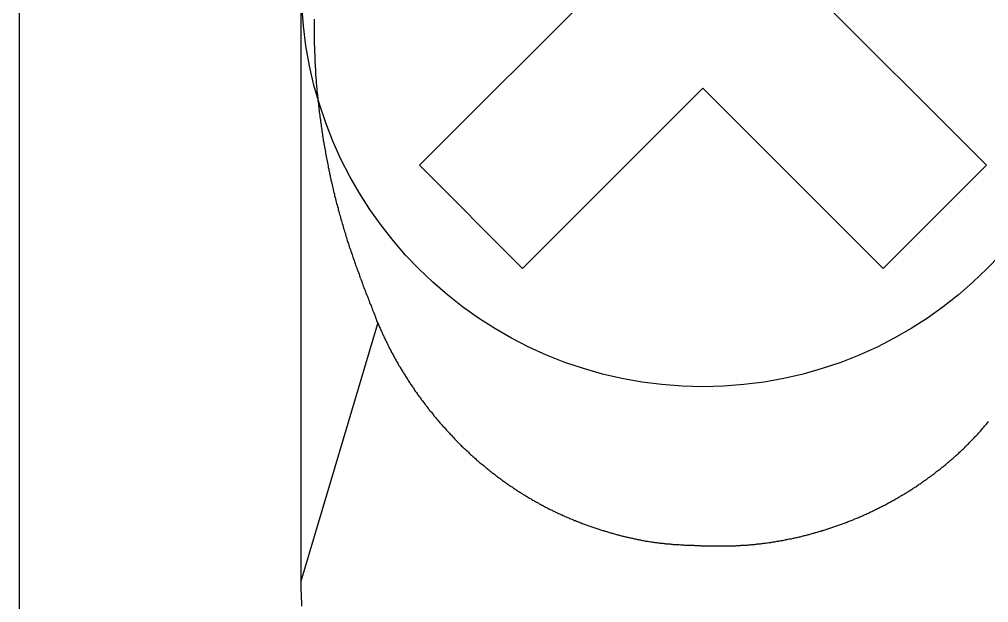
# Model space of a CAD drawing. Header units: millimetres. Extents: x 691 to 18605, y 670 to 10026.
# Drawn here: x 3191.22 to 3207.91, y 3004.01 to 3014.04 of the extents above; entities that cross this region are included whole.
import ezdxf

# ---------------------------------------------------------------- set-up
doc = ezdxf.new("R2010")
doc.units = ezdxf.units.MM

# ---------------------------------------------------------------- blocks, each defined once
blk = doc.blocks.new('FRENO DE BORNERA')
at = {"color": 9, "linetype": 'Continuous', "true_color": 0xc7c8ca}
blk.add_line((-2.3527, -28.4936), (-2.3527, -32.7917), dxfattribs=at)
at = {"color": 251, "linetype": 'Continuous', "true_color": 0x636466}
blk.add_line((-2.3527, -32.7917), (-1.9017, -31.2802), dxfattribs=at)
at = {"color": 9, "linetype": 'Continuous', "true_color": 0xc7c8ca}
blk.add_lwpolyline([(-4, 0), (4, 0), (4, -45), (-4, -45)], close=True, dxfattribs=at)
at = {"color": 9, "true_color": 0xc7c8ca}
blk.add_lwpolyline([(-2.3523, -32.7911), (-2.3523, -32.8149), (-2.3523, -32.8387), (-2.3509, -32.8625), (-2.3509, -32.885), (-2.3496, -32.9088), (-2.3483, -32.9326)], dxfattribs=at)
at = {"color": 252, "true_color": 0x939598}
blk.add_lwpolyline([(0, -29.9036), (1.0556, -30.9592), (1.6594, -30.3554), (0.6038, -29.2998), (1.6594, -28.2442), (1.0556, -27.6405), (0, -28.6961), (-1.0556, -27.6405), (-1.6594, -28.2442), (-0.6038, -29.2998), (-1.6594, -30.3554), (-1.0556, -30.9592)], close=True, dxfattribs=at)
at = {"color": 251, "true_color": 0x636466}
for points in [[(-2.2742, -29.5007, 0), (-2.2742, -29.51, 0), (-2.2742, -29.5192, 0), (-2.2742, -29.5285, 0), (-2.2742, -29.5377, 0), (-2.2742, -29.547, 0), (-2.2742, -29.5563, 0), (-2.2742, -29.5655, 0), (-2.2742, -29.5761, 0), (-2.2742, -29.5854, 0), (-2.2742, -29.5946, 0), (-2.2742, -29.6039, 0), (-2.2742, -29.6131, 0), (-2.2742, -29.6224, 0), (-2.2742, -29.6316, 0), (-2.2742, -29.6409, 0), (-2.2742, -29.6502, 0), (-2.2729, -29.6607, 0), (-2.2729, -29.67, 0), (-2.2729, -29.6793, 0), (-2.2729, -29.6885, 0), (-2.2729, -29.6978, 0), (-2.2716, -29.707, 0), (-2.2716, -29.7163, 0), (-2.2716, -29.7255, 0), (-2.2703, -29.7348, 0), (-2.2703, -29.7441, 0), (-2.2703, -29.7546, 0), (-2.2689, -29.7639, 0), (-2.2689, -29.7732, 0), (-2.2689, -29.7824, 0), (-2.2676, -29.7917, 0), (-2.2676, -29.8009, 0), (-2.2663, -29.8102, 0), (-2.2663, -29.8194, 0), (-2.2663, -29.8287, 0), (-2.265, -29.838, 0), (-2.265, -29.8472, 0), (-2.2637, -29.8565, 0), (-2.2623, -29.8671, 0), (-2.2623, -29.8763, 0), (-2.261, -29.8856, 0), (-2.261, -29.8948, 0), (-2.2597, -29.9041, 0), (-2.2584, -29.9133, 0), (-2.2584, -29.9226, 0), (-2.257, -29.9319, 0), (-2.2557, -29.9411, 0), (-2.2557, -29.9504, 0), (-2.2544, -29.9596, 0), (-2.2531, -29.9689, 0), (-2.2531, -29.9781, 0), (-2.2517, -29.9887, 0), (-2.2504, -29.998, 0), (-2.2491, -30.0072, 0), (-2.2478, -30.0165, 0), (-2.2478, -30.0258, 0), (-2.2465, -30.035, 0), (-2.2451, -30.0443, 0), (-2.2438, -30.0535, 0), (-2.2425, -30.0628, 0), (-2.2412, -30.072, 0), (-2.2398, -30.0813, 0), (-2.2385, -30.0906, 0), (-2.2372, -30.0998, 0), (-2.2359, -30.1091, 0), (-2.2346, -30.1183, 0), (-2.2332, -30.1276, 0), (-2.2319, -30.1368, 0), (-2.2306, -30.1461, 0), (-2.2293, -30.1554, 0), (-2.2279, -30.1646, 0), (-2.2266, -30.1739, 0), (-2.2253, -30.1831, 0), (-2.224, -30.1924, 0), (-2.2227, -30.2016, 0), (-2.2213, -30.2109, 0), (-2.2187, -30.2202, 0), (-2.2174, -30.2294, 0), (-2.216, -30.2387, 0), (-2.2147, -30.2479, 0), (-2.2134, -30.2572, 0), (-2.2108, -30.2664, 0), (-2.2094, -30.2757, 0), (-2.2081, -30.285, 0), (-2.2068, -30.2942, 0), (-2.2041, -30.3035, 0), (-2.2028, -30.3127, 0), (-2.2015, -30.322, 0), (-2.1988, -30.3312, 0), (-2.1975, -30.3405, 0), (-2.1949, -30.3498, 0), (-2.1936, -30.359, 0), (-2.1922, -30.3683, 0), (-2.1896, -30.3775, 0), (-2.1883, -30.3868, 0), (-2.1856, -30.3961, 0), (-2.1843, -30.4053, 0), (-2.1817, -30.4146, 0), (-2.1803, -30.4238, 0), (-2.1777, -30.4331, 0), (-2.1764, -30.4423, 0), (-2.1737, -30.4516, 0), (-2.1724, -30.4609, 0), (-2.1698, -30.4701, 0), (-2.1671, -30.4794, 0), (-2.1658, -30.4873, 0), (-2.1631, -30.4966, 0), (-2.1618, -30.5058, 0), (-2.1592, -30.5151, 0), (-2.1565, -30.5243, 0), (-2.1552, -30.5336, 0), (-2.1526, -30.5428, 0), (-2.1499, -30.5521, 0), (-2.1473, -30.5614, 0), (-2.1459, -30.5706, 0), (-2.1433, -30.5786, 0), (-2.1407, -30.5878, 0), (-2.138, -30.5971, 0), (-2.1354, -30.6063, 0), (-2.134, -30.6156, 0), (-2.1314, -30.6248, 0), (-2.1288, -30.6341, 0), (-2.1261, -30.642, 0), (-2.1235, -30.6513, 0), (-2.1208, -30.6606, 0), (-2.1182, -30.6698, 0), (-2.1155, -30.6791, 0), (-2.1129, -30.6883, 0), (-2.1102, -30.6963, 0), (-2.1076, -30.7055, 0), (-2.105, -30.7148, 0), (-2.1023, -30.724, 0), (-2.0997, -30.7333, 0), (-2.097, -30.7425, 0), (-2.0944, -30.7505, 0), (-2.0917, -30.7597, 0), (-2.0891, -30.769, 0), (-2.0864, -30.7783, 0), (-2.0838, -30.7862, 0), (-2.0811, -30.7954, 0), (-2.0772, -30.8047, 0), (-2.0745, -30.814, 0), (-2.0719, -30.8219, 0), (-2.0692, -30.8312, 0), (-2.0653, -30.8404, 0), (-2.0626, -30.8497, 0), (-2.06, -30.8576, 0), (-2.0573, -30.8669, 0), (-2.0534, -30.8761, 0), (-2.0507, -30.8841, 0), (-2.0481, -30.8933, 0), (-2.0441, -30.9026, 0), (-2.0415, -30.9118, 0), (-2.0388, -30.9198, 0), (-2.0349, -30.929, 0), (-2.0322, -30.9383, 0), (-2.0296, -30.9462, 0), (-2.0256, -30.9555, 0), (-2.023, -30.9647, 0), (-2.019, -30.9727, 0), (-2.0163, -30.9819, 0), (-2.0124, -30.9912, 0), (-2.0097, -30.9991, 0), (-2.0071, -31.0084, 0), (-2.0031, -31.0176, 0), (-2.0005, -31.0256, 0), (-1.9965, -31.0348, 0), (-1.9939, -31.0441, 0), (-1.9899, -31.052, 0), (-1.9872, -31.0613, 0), (-1.9833, -31.0705, 0), (-1.9806, -31.0785, 0), (-1.9767, -31.0877, 0), (-1.974, -31.097, 0), (-1.9701, -31.1049, 0), (-1.9661, -31.1142, 0), (-1.9634, -31.1221, 0), (-1.9595, -31.1314, 0), (-1.9568, -31.1406, 0), (-1.9529, -31.1486, 0), (-1.9502, -31.1578, 0), (-1.9463, -31.1671, 0), (-1.9423, -31.175, 0), (-1.9396, -31.1843, 0), (-1.9357, -31.1922, 0), (-1.933, -31.2015, 0), (-1.9291, -31.2107, 0), (-1.9264, -31.2186, 0), (-1.9224, -31.2279, 0), (-1.9185, -31.2358, 0), (-1.9158, -31.2451, 0), (-1.9119, -31.2544, 0), (-1.9092, -31.2623, 0), (-1.9053, -31.2715, 0), (-1.9013, -31.2808, 0)], [(-1.9013, -31.2808, 0), (-1.8986, -31.2861, 0), (-1.8973, -31.2914, 0), (-1.8947, -31.2967, 0), (-1.892, -31.302, 0), (-1.8894, -31.3073, 0), (-1.8867, -31.3125, 0), (-1.8841, -31.3192, 0), (-1.8814, -31.3244, 0), (-1.8788, -31.3297, 0), (-1.8775, -31.335, 0), (-1.8748, -31.3403, 0), (-1.8722, -31.3456, 0), (-1.8695, -31.3509, 0), (-1.8669, -31.3575, 0), (-1.8643, -31.3628, 0), (-1.8616, -31.3681, 0), (-1.859, -31.3734, 0), (-1.8563, -31.3787, 0), (-1.8537, -31.384, 0), (-1.851, -31.3892, 0), (-1.8484, -31.3945, 0), (-1.8457, -31.3998, 0), (-1.8431, -31.4051, 0), (-1.8405, -31.4117, 0), (-1.8378, -31.417, 0), (-1.8352, -31.4223, 0), (-1.8325, -31.4276, 0), (-1.8299, -31.4329, 0), (-1.8272, -31.4382, 0), (-1.8246, -31.4435, 0), (-1.8219, -31.4488, 0), (-1.818, -31.4541, 0), (-1.8153, -31.4593, 0), (-1.8127, -31.4646, 0), (-1.81, -31.4699, 0), (-1.8074, -31.4752, 0), (-1.8047, -31.4805, 0), (-1.8008, -31.4858, 0), (-1.7981, -31.4911, 0), (-1.7955, -31.4964, 0), (-1.7928, -31.5017, 0), (-1.7889, -31.507, 0), (-1.7862, -31.5122, 0), (-1.7836, -31.5175, 0), (-1.7809, -31.5228, 0), (-1.777, -31.5268, 0), (-1.7743, -31.5321, 0), (-1.7717, -31.5374, 0), (-1.7677, -31.5427, 0), (-1.7651, -31.5479, 0), (-1.7624, -31.5532, 0), (-1.7585, -31.5585, 0), (-1.7558, -31.5638, 0), (-1.7518, -31.5691, 0), (-1.7492, -31.5744, 0), (-1.7466, -31.5784, 0), (-1.7426, -31.5837, 0), (-1.7399, -31.5889, 0), (-1.736, -31.5942, 0), (-1.7333, -31.5995, 0), (-1.7294, -31.6048, 0), (-1.7267, -31.6101, 0), (-1.7241, -31.6141, 0), (-1.7201, -31.6194, 0), (-1.7175, -31.6247, 0), (-1.7135, -31.6299, 0), (-1.7108, -31.6352, 0), (-1.7069, -31.6392, 0), (-1.7029, -31.6445, 0), (-1.7003, -31.6498, 0), (-1.6963, -31.6551, 0), (-1.6937, -31.659, 0), (-1.6897, -31.6643, 0), (-1.687, -31.6696, 0), (-1.6831, -31.6749, 0), (-1.6791, -31.6789, 0), (-1.6765, -31.6842, 0), (-1.6725, -31.6895, 0), (-1.6698, -31.6947, 0), (-1.6659, -31.6987, 0), (-1.6619, -31.704, 0), (-1.6593, -31.7093, 0), (-1.6553, -31.7133, 0), (-1.6513, -31.7186, 0), (-1.6487, -31.7238, 0), (-1.6447, -31.7278, 0), (-1.6408, -31.7331, 0), (-1.6368, -31.7384, 0), (-1.6341, -31.7424, 0), (-1.6302, -31.7476, 0), (-1.6262, -31.7529, 0), (-1.6222, -31.7569, 0), (-1.6196, -31.7622, 0), (-1.6156, -31.7662, 0), (-1.6117, -31.7715, 0), (-1.6077, -31.7767, 0), (-1.6037, -31.7807, 0), (-1.6011, -31.786, 0), (-1.5971, -31.79, 0), (-1.5931, -31.7953, 0), (-1.5892, -31.7992, 0), (-1.5852, -31.8045, 0), (-1.5812, -31.8085, 0), (-1.5773, -31.8138, 0), (-1.5746, -31.8191, 0), (-1.5707, -31.823, 0), (-1.5667, -31.8283, 0), (-1.5627, -31.8323, 0), (-1.5588, -31.8376, 0), (-1.5548, -31.8415, 0), (-1.5508, -31.8455, 0), (-1.5469, -31.8508, 0), (-1.5429, -31.8548, 0), (-1.5389, -31.8601, 0), (-1.535, -31.864, 0), (-1.531, -31.8693, 0), (-1.527, -31.8733, 0), (-1.5231, -31.8786, 0), (-1.5191, -31.8825, 0), (-1.5151, -31.8865, 0), (-1.5111, -31.8918, 0), (-1.5072, -31.8958, 0), (-1.5032, -31.9011, 0), (-1.4992, -31.905, 0), (-1.4953, -31.909, 0), (-1.4913, -31.9143, 0), (-1.4873, -31.9182, 0), (-1.4834, -31.9222, 0), (-1.4781, -31.9275, 0), (-1.4741, -31.9315, 0), (-1.4702, -31.9354, 0), (-1.4662, -31.9407, 0), (-1.4622, -31.9447, 0), (-1.4582, -31.9487, 0), (-1.4543, -31.954, 0), (-1.449, -31.9579, 0), (-1.445, -31.9619, 0), (-1.4411, -31.9659, 0), (-1.4371, -31.9711, 0), (-1.4331, -31.9751, 0), (-1.4278, -31.9791, 0), (-1.4239, -31.9831, 0), (-1.4199, -31.987, 0), (-1.4159, -31.9923, 0), (-1.412, -31.9963, 0), (-1.4067, -32.0002, 0), (-1.4027, -32.0042, 0), (-1.3987, -32.0082, 0), (-1.3934, -32.0121, 0), (-1.3895, -32.0174, 0), (-1.3855, -32.0214, 0), (-1.3802, -32.0254, 0), (-1.3763, -32.0293, 0), (-1.3723, -32.0333, 0), (-1.367, -32.0373, 0), (-1.363, -32.0412, 0), (-1.3591, -32.0452, 0), (-1.3538, -32.0492, 0), (-1.3498, -32.0531, 0), (-1.3458, -32.0584, 0), (-1.3405, -32.0624, 0), (-1.3366, -32.0664, 0), (-1.3313, -32.0703, 0), (-1.3273, -32.0743, 0), (-1.3234, -32.0783, 0), (-1.3181, -32.0822, 0), (-1.3141, -32.0862, 0), (-1.3088, -32.0902, 0), (-1.3048, -32.0941, 0), (-1.2995, -32.0981, 0), (-1.2956, -32.1008, 0), (-1.2903, -32.1047, 0), (-1.2863, -32.1087, 0), (-1.281, -32.1127, 0), (-1.2771, -32.1166, 0), (-1.2718, -32.1206, 0), (-1.2678, -32.1246, 0), (-1.2625, -32.1285, 0), (-1.2586, -32.1325, 0), (-1.2533, -32.1351, 0), (-1.2493, -32.1391, 0), (-1.244, -32.1431, 0), (-1.2387, -32.147, 0), (-1.2347, -32.151, 0), (-1.2295, -32.155, 0), (-1.2255, -32.1576, 0), (-1.2202, -32.1616, 0), (-1.2149, -32.1656, 0), (-1.2109, -32.1695, 0), (-1.2057, -32.1722, 0), (-1.2017, -32.1761, 0), (-1.1964, -32.1801, 0), (-1.1911, -32.1841, 0), (-1.1871, -32.1867, 0), (-1.1818, -32.1907, 0), (-1.1766, -32.1947, 0), (-1.1726, -32.1973, 0), (-1.1673, -32.2013, 0), (-1.162, -32.2052, 0), (-1.1567, -32.2079, 0), (-1.1528, -32.2118, 0), (-1.1475, -32.2158, 0), (-1.1422, -32.2185, 0), (-1.1382, -32.2224, 0), (-1.1329, -32.2251, 0), (-1.1276, -32.229, 0), (-1.1223, -32.233, 0), (-1.117, -32.2356, 0), (-1.1131, -32.2396, 0), (-1.1078, -32.2423, 0), (-1.1025, -32.2462, 0), (-1.0972, -32.2489, 0), (-1.0919, -32.2528, 0), (-1.0879, -32.2555, 0), (-1.0827, -32.2595, 0), (-1.0774, -32.2621, 0), (-1.0721, -32.2661, 0), (-1.0668, -32.2687, 0), (-1.0615, -32.2714, 0), (-1.0575, -32.2753, 0), (-1.0522, -32.278, 0), (-1.047, -32.2819, 0), (-1.0417, -32.2846, 0), (-1.0364, -32.2872, 0), (-1.0311, -32.2912, 0), (-1.0258, -32.2938, 0), (-1.0205, -32.2978, 0), (-1.0152, -32.3005, 0), (-1.0112, -32.3031, 0), (-1.006, -32.3057, 0), (-1.0007, -32.3097, 0), (-0.9954, -32.3124, 0), (-0.9901, -32.315, 0), (-0.9848, -32.319, 0), (-0.9795, -32.3216, 0), (-0.9742, -32.3243, 0), (-0.9689, -32.3269, 0), (-0.9636, -32.3295, 0), (-0.9583, -32.3335, 0), (-0.9531, -32.3362, 0), (-0.9478, -32.3388, 0), (-0.9425, -32.3414, 0), (-0.9372, -32.3441, 0), (-0.9319, -32.3467, 0), (-0.9266, -32.3507, 0), (-0.9213, -32.3534, 0), (-0.916, -32.356, 0), (-0.9107, -32.3586, 0), (-0.9054, -32.3613, 0), (-0.9002, -32.3639, 0), (-0.8935, -32.3666, 0), (-0.8883, -32.3692, 0), (-0.883, -32.3719, 0), (-0.8777, -32.3745, 0), (-0.8724, -32.3772, 0), (-0.8671, -32.3798, 0), (-0.8618, -32.3824, 0), (-0.8565, -32.3851, 0), (-0.8512, -32.3877, 0), (-0.8459, -32.3904, 0), (-0.8393, -32.393, 0), (-0.834, -32.3957, 0), (-0.8287, -32.3983, 0), (-0.8234, -32.3996, 0), (-0.8182, -32.4023, 0), (-0.8129, -32.4049, 0), (-0.8076, -32.4076, 0), (-0.801, -32.4102, 0), (-0.7957, -32.4129, 0), (-0.7904, -32.4142, 0), (-0.7851, -32.4168, 0), (-0.7798, -32.4195, 0), (-0.7732, -32.4221, 0), (-0.7679, -32.4248, 0), (-0.7626, -32.4261, 0), (-0.7573, -32.4287, 0), (-0.752, -32.4314, 0), (-0.7454, -32.4327, 0), (-0.7401, -32.4353, 0), (-0.7348, -32.438, 0), (-0.7296, -32.4393, 0), (-0.7229, -32.442, 0), (-0.7176, -32.4446, 0), (-0.7124, -32.4459, 0), (-0.7071, -32.4486, 0), (-0.7005, -32.4512, 0), (-0.6952, -32.4525, 0), (-0.6899, -32.4552, 0), (-0.6846, -32.4565, 0), (-0.678, -32.4592, 0), (-0.6727, -32.4605, 0), (-0.6674, -32.4631, 0), (-0.6608, -32.4644, 0), (-0.6555, -32.4671, 0), (-0.6502, -32.4684, 0), (-0.6436, -32.4711, 0), (-0.6383, -32.4724, 0), (-0.633, -32.475, 0), (-0.6264, -32.4763, 0), (-0.6211, -32.479, 0), (-0.6158, -32.4803, 0), (-0.6092, -32.483, 0), (-0.6039, -32.4843, 0), (-0.5986, -32.4856, 0), (-0.592, -32.4882, 0), (-0.5867, -32.4896, 0), (-0.5814, -32.4909, 0), (-0.5748, -32.4935, 0), (-0.5695, -32.4949, 0), (-0.5642, -32.4962, 0), (-0.5576, -32.4988, 0), (-0.5523, -32.5001, 0), (-0.5457, -32.5015, 0), (-0.5404, -32.5041, 0), (-0.5351, -32.5054, 0), (-0.5285, -32.5068, 0), (-0.5232, -32.5081, 0), (-0.518, -32.5094, 0), (-0.5113, -32.5121, 0), (-0.506, -32.5134, 0), (-0.4994, -32.5147, 0), (-0.4941, -32.516, 0), (-0.4889, -32.5173, 0), (-0.4822, -32.52, 0), (-0.477, -32.5213, 0), (-0.4703, -32.5226, 0), (-0.4651, -32.524, 0), (-0.4584, -32.5253, 0), (-0.4531, -32.5266, 0), (-0.4479, -32.5279, 0), (-0.4412, -32.5292, 0), (-0.436, -32.5306, 0), (-0.4293, -32.5319, 0), (-0.4241, -32.5332, 0), (-0.4174, -32.5345, 0), (-0.4122, -32.5359, 0), (-0.4055, -32.5372, 0), (-0.4002, -32.5385, 0), (-0.3936, -32.5398, 0), (-0.3883, -32.5411, 0), (-0.3831, -32.5425, 0), (-0.3764, -32.5438, 0), (-0.3712, -32.5451, 0), (-0.3645, -32.5451, 0), (-0.3593, -32.5464, 0), (-0.3526, -32.5478, 0), (-0.3473, -32.5491, 0), (-0.3407, -32.5504, 0), (-0.3354, -32.5517, 0), (-0.3288, -32.5517, 0), (-0.3235, -32.553, 0), (-0.3169, -32.5544, 0), (-0.3116, -32.5544, 0), (-0.305, -32.5557, 0), (-0.2997, -32.557, 0), (-0.2931, -32.5583, 0), (-0.2878, -32.5583, 0), (-0.2812, -32.5597, 0), (-0.2759, -32.5597, 0), (-0.2693, -32.561, 0), (-0.264, -32.5623, 0), (-0.2574, -32.5623, 0), (-0.2521, -32.5636, 0), (-0.2455, -32.5636, 0), (-0.2402, -32.565, 0), (-0.2336, -32.565, 0), (-0.2283, -32.5663, 0), (-0.2217, -32.5663, 0), (-0.2164, -32.5676, 0), (-0.2098, -32.5676, 0), (-0.2045, -32.5689, 0), (-0.1979, -32.5689, 0), (-0.1913, -32.5689, 0), (-0.186, -32.5702, 0), (-0.1794, -32.5702, 0), (-0.1741, -32.5716, 0), (-0.1675, -32.5716, 0), (-0.1622, -32.5716, 0), (-0.1556, -32.5729, 0), (-0.1503, -32.5729, 0), (-0.1437, -32.5729, 0), (-0.1384, -32.5729, 0), (-0.1318, -32.5742, 0), (-0.1265, -32.5742, 0), (-0.1199, -32.5742, 0), (-0.1133, -32.5742, 0), (-0.108, -32.5755, 0), (-0.1014, -32.5755, 0), (-0.0961, -32.5755, 0), (-0.0895, -32.5755, 0), (-0.0842, -32.5769, 0), (-0.0776, -32.5769, 0), (-0.0723, -32.5769, 0), (-0.0657, -32.5769, 0), (-0.059, -32.5769, 0), (-0.0538, -32.5769, 0), (-0.0471, -32.5782, 0), (-0.0419, -32.5782, 0), (-0.0352, -32.5782, 0), (-0.0299, -32.5782, 0), (-0.0233, -32.5782, 0), (-0.018, -32.5782, 0), (-0.0114, -32.5795, 0), (-0.0048, -32.5795, 0), (0.0005, -32.5795, 0), (0.0071, -32.5795, 0), (0.0124, -32.5795, 0), (0.019, -32.5795, 0), (0.0243, -32.5795, 0), (0.0309, -32.5795, 0), (0.0362, -32.5795, 0), (0.0428, -32.5808, 0), (0.0494, -32.5808, 0), (0.0547, -32.5808, 0), (0.0613, -32.5808, 0)], [(0.0613, -32.5808, 0), (0.0666, -32.5808, 0), (0.0732, -32.5808, 0), (0.0785, -32.5808, 0), (0.0851, -32.5808, 0), (0.0904, -32.5808, 0), (0.097, -32.5808, 0), (0.1036, -32.5808, 0), (0.1089, -32.5808, 0), (0.1155, -32.5808, 0), (0.1208, -32.5808, 0), (0.1274, -32.5808, 0), (0.1327, -32.5808, 0), (0.1393, -32.5808, 0), (0.1446, -32.5795, 0), (0.1512, -32.5795, 0), (0.1578, -32.5795, 0), (0.1631, -32.5795, 0), (0.1697, -32.5795, 0), (0.175, -32.5795, 0), (0.1817, -32.5795, 0), (0.1869, -32.5795, 0), (0.1936, -32.5795, 0), (0.1988, -32.5782, 0), (0.2055, -32.5782, 0), (0.2121, -32.5782, 0), (0.2174, -32.5782, 0), (0.224, -32.5769, 0), (0.2293, -32.5769, 0), (0.2359, -32.5769, 0), (0.2412, -32.5769, 0), (0.2478, -32.5755, 0), (0.2531, -32.5755, 0), (0.2597, -32.5755, 0), (0.265, -32.5742, 0), (0.2716, -32.5742, 0), (0.2782, -32.5742, 0), (0.2835, -32.5729, 0), (0.2901, -32.5729, 0), (0.2954, -32.5716, 0), (0.302, -32.5716, 0), (0.3073, -32.5702, 0), (0.3139, -32.5702, 0), (0.3192, -32.5689, 0), (0.3258, -32.5689, 0), (0.3311, -32.5676, 0), (0.3377, -32.5676, 0), (0.343, -32.5663, 0), (0.3496, -32.5663, 0), (0.3549, -32.565, 0), (0.3615, -32.5636, 0), (0.3668, -32.5636, 0), (0.3734, -32.5623, 0), (0.3787, -32.5623, 0), (0.3853, -32.561, 0), (0.3906, -32.5597, 0), (0.3972, -32.5597, 0), (0.4038, -32.5583, 0), (0.4091, -32.557, 0), (0.4157, -32.557, 0), (0.421, -32.5557, 0), (0.4276, -32.5544, 0), (0.4329, -32.553, 0), (0.4382, -32.553, 0), (0.4448, -32.5517, 0), (0.4501, -32.5504, 0), (0.4567, -32.5491, 0), (0.462, -32.5478, 0), (0.4686, -32.5478, 0), (0.4739, -32.5464, 0), (0.4805, -32.5451, 0), (0.4858, -32.5438, 0), (0.4924, -32.5425, 0), (0.4977, -32.5411, 0), (0.5043, -32.5398, 0), (0.5096, -32.5385, 0), (0.5162, -32.5385, 0), (0.5215, -32.5372, 0), (0.5281, -32.5359, 0), (0.5334, -32.5345, 0), (0.5387, -32.5332, 0), (0.5453, -32.5319, 0), (0.5506, -32.5306, 0), (0.5572, -32.5292, 0), (0.5625, -32.5279, 0), (0.5691, -32.5266, 0), (0.5744, -32.5253, 0), (0.581, -32.524, 0), (0.5863, -32.5213, 0), (0.5916, -32.52, 0), (0.5982, -32.5187, 0), (0.6035, -32.5173, 0), (0.6101, -32.516, 0), (0.6154, -32.5147, 0), (0.6207, -32.5134, 0), (0.6273, -32.5121, 0), (0.6326, -32.5094, 0), (0.6392, -32.5081, 0), (0.6445, -32.5068, 0), (0.6498, -32.5054, 0), (0.6564, -32.5028, 0), (0.6617, -32.5015, 0), (0.6683, -32.5001, 0), (0.6736, -32.4988, 0), (0.6789, -32.4962, 0), (0.6855, -32.4949, 0), (0.6908, -32.4935, 0), (0.6961, -32.4909, 0), (0.7027, -32.4896, 0), (0.708, -32.4882, 0), (0.7146, -32.4856, 0), (0.7199, -32.4843, 0), (0.7252, -32.483, 0), (0.7318, -32.4803, 0), (0.7371, -32.479, 0), (0.7424, -32.4763, 0), (0.749, -32.475, 0), (0.7543, -32.4737, 0), (0.7596, -32.4711, 0), (0.7649, -32.4697, 0), (0.7715, -32.4671, 0), (0.7768, -32.4658, 0), (0.7821, -32.4631, 0), (0.7887, -32.4618, 0), (0.794, -32.4592, 0), (0.7993, -32.4578, 0), (0.8059, -32.4552, 0), (0.8112, -32.4539, 0), (0.8165, -32.4512, 0), (0.8217, -32.4486, 0), (0.8284, -32.4472, 0), (0.8336, -32.4446, 0), (0.8389, -32.4433, 0), (0.8442, -32.4406, 0), (0.8508, -32.438, 0), (0.8561, -32.4367, 0), (0.8614, -32.434, 0), (0.8667, -32.4314, 0), (0.8733, -32.4301, 0), (0.8786, -32.4274, 0), (0.8839, -32.4248, 0), (0.8892, -32.4221, 0), (0.8958, -32.4208, 0), (0.9011, -32.4182, 0), (0.9064, -32.4155, 0), (0.9117, -32.4129, 0), (0.917, -32.4115, 0), (0.9236, -32.4089, 0), (0.9289, -32.4063, 0), (0.9342, -32.4036, 0), (0.9394, -32.401, 0), (0.9447, -32.3983, 0), (0.95, -32.397, 0), (0.9566, -32.3943, 0), (0.9619, -32.3917, 0), (0.9672, -32.3891, 0), (0.9725, -32.3864, 0), (0.9778, -32.3838, 0), (0.9831, -32.3811, 0), (0.9884, -32.3785, 0), (0.995, -32.3758, 0), (1.0003, -32.3732, 0), (1.0056, -32.3705, 0), (1.0109, -32.3679, 0), (1.0161, -32.3653, 0), (1.0214, -32.3626, 0), (1.0267, -32.36, 0), (1.032, -32.3573, 0), (1.0373, -32.3547, 0), (1.0426, -32.352, 0), (1.0479, -32.3494, 0), (1.0532, -32.3467, 0), (1.0585, -32.3441, 0), (1.0651, -32.3414, 0), (1.0704, -32.3388, 0), (1.0757, -32.3348, 0), (1.081, -32.3322, 0), (1.0862, -32.3295, 0), (1.0915, -32.3269, 0), (1.0968, -32.3243, 0), (1.1021, -32.3216, 0), (1.1074, -32.3176, 0), (1.1127, -32.315, 0), (1.118, -32.3124, 0), (1.1233, -32.3097, 0), (1.1286, -32.3057, 0), (1.1325, -32.3031, 0), (1.1378, -32.3005, 0), (1.1431, -32.2978, 0), (1.1484, -32.2938, 0), (1.1537, -32.2912, 0), (1.159, -32.2885, 0), (1.1643, -32.2846, 0), (1.1696, -32.2819, 0), (1.1748, -32.2793, 0), (1.1801, -32.2753, 0), (1.1854, -32.2727, 0), (1.1907, -32.27, 0), (1.1947, -32.2661, 0), (1.2, -32.2634, 0), (1.2053, -32.2595, 0), (1.2106, -32.2568, 0), (1.2158, -32.2528, 0), (1.2211, -32.2502, 0), (1.2264, -32.2476, 0), (1.2304, -32.2436, 0), (1.2357, -32.2409, 0), (1.241, -32.237, 0), (1.2463, -32.2343, 0), (1.2516, -32.2304, 0), (1.2555, -32.2264, 0), (1.2608, -32.2237, 0), (1.2661, -32.2198, 0), (1.2714, -32.2171, 0), (1.2767, -32.2132, 0), (1.2806, -32.2105, 0), (1.2859, -32.2066, 0), (1.2912, -32.2026, 0), (1.2952, -32.1999, 0), (1.3005, -32.196, 0), (1.3058, -32.192, 0), (1.3111, -32.1894, 0), (1.315, -32.1854, 0), (1.3203, -32.1814, 0), (1.3256, -32.1788, 0), (1.3296, -32.1748, 0), (1.3349, -32.1708, 0), (1.3402, -32.1682, 0), (1.3441, -32.1642, 0), (1.3494, -32.1603, 0), (1.3547, -32.1563, 0), (1.3587, -32.1537, 0), (1.364, -32.1497, 0), (1.3679, -32.1457, 0), (1.3732, -32.1418, 0), (1.3785, -32.1378, 0), (1.3825, -32.1351, 0), (1.3878, -32.1312, 0), (1.3917, -32.1272, 0), (1.397, -32.1232, 0), (1.401, -32.1193, 0), (1.4063, -32.1153, 0), (1.4116, -32.1127, 0), (1.4155, -32.1087, 0), (1.4208, -32.1047, 0), (1.4248, -32.1008, 0), (1.4301, -32.0968, 0), (1.4341, -32.0928, 0), (1.4393, -32.0889, 0), (1.4433, -32.0849, 0), (1.4473, -32.0809, 0), (1.4526, -32.0769, 0), (1.4565, -32.073, 0), (1.4618, -32.069, 0), (1.4658, -32.065, 0), (1.4711, -32.0611, 0), (1.4751, -32.0571, 0), (1.479, -32.0531, 0), (1.4843, -32.0492, 0), (1.4883, -32.0452, 0), (1.4936, -32.0412, 0), (1.4975, -32.0373, 0), (1.5015, -32.0333, 0), (1.5068, -32.0293, 0), (1.5108, -32.024, 0), (1.5147, -32.0201, 0), (1.52, -32.0161, 0), (1.524, -32.0121, 0), (1.528, -32.0082, 0), (1.5319, -32.0042, 0), (1.5372, -31.9989, 0), (1.5412, -31.995, 0), (1.5451, -31.991, 0), (1.5491, -31.987, 0), (1.5544, -31.9831, 0), (1.5584, -31.9778, 0), (1.5623, -31.9738, 0), (1.5663, -31.9698, 0), (1.5703, -31.9659, 0), (1.5756, -31.9606, 0), (1.5795, -31.9566, 0), (1.5835, -31.9526, 0), (1.5875, -31.9487, 0), (1.5914, -31.9434, 0), (1.5954, -31.9394, 0), (1.6007, -31.9354, 0), (1.6047, -31.9302, 0), (1.6086, -31.9262, 0), (1.6126, -31.9222, 0), (1.6166, -31.9169, 0), (1.6205, -31.913, 0), (1.6245, -31.909, 0), (1.6285, -31.9037, 0), (1.6324, -31.8997, 0), (1.6364, -31.8944, 0), (1.6404, -31.8905, 0), (1.6443, -31.8865, 0), (1.6483, -31.8812, 0), (1.6523, -31.8773, 0), (1.6562, -31.872, 0), (1.6602, -31.868, 0), (1.6642, -31.8627, 0), (1.6681, -31.8587, 0), (1.6721, -31.8534, 0)]]:
    blk.add_polyline3d(points, dxfattribs=at)
at = {"color": 252, "true_color": 0x939598}
blk.add_circle((0, -29.2998), 2.35, dxfattribs=at)

msp = doc.modelspace()

# ---------------------------------------------------------------- block references
at = {"color": 0, "xscale": 2.941853874870019, "yscale": 2.941853874870019, "zscale": 2.941853874870019}
msp.add_blockref('FRENO DE BORNERA', (3202.989, 3100.829), dxfattribs=at)

doc.saveas('drawing.dxf')
